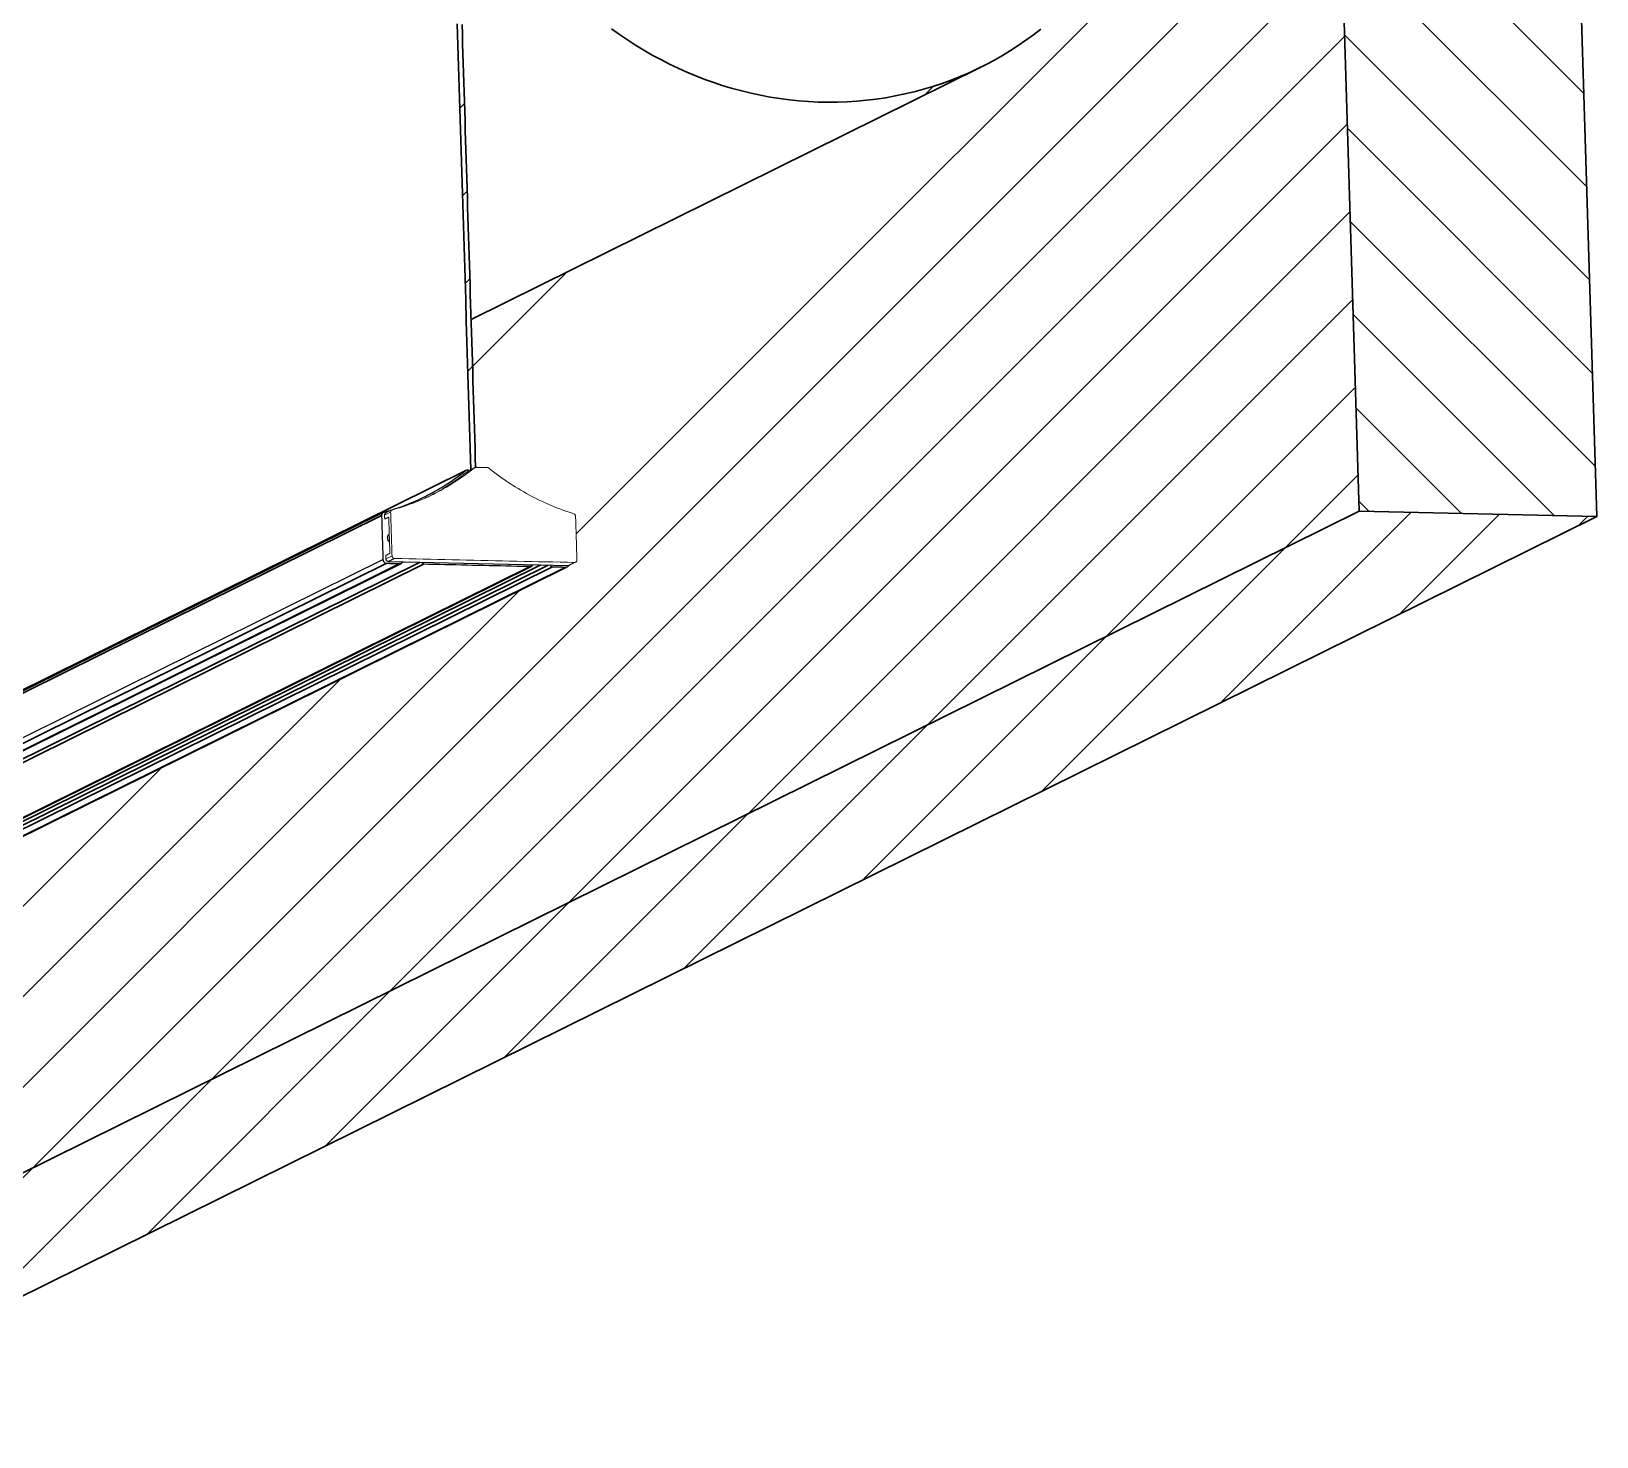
# Model space of a CAD drawing. Header units: inches. Extents: x 61 to 323, y -105 to 194.
# Drawn here: x 314.36 to 320.49, y 33.56 to 39.05 of the extents above; entities that cross this region are included whole.
import ezdxf

# ---------------------------------------------------------------- set-up
doc = ezdxf.new("R2010")
doc.units = ezdxf.units.IN
doc.header["$MEASUREMENT"] = 0
doc.layers.get('0').update_dxf_attribs({"true_color": 0xc2ced6})
for name, color, linetype, lineweight in [('FABRIC-ROLL', 7, 'Continuous', 30), ('HEMBAR-ENDCAP', 7, 'Continuous', 9), ('STRUCTURE-SUB-STRUCTURE_THICK', 7, 'Continuous', 30), ('STRUCTURE-SUB-STRUCTURE_THIN', 7, 'Continuous', 9), ('TEXT', 7, 'Continuous', 18)]:
    doc.layers.add(name, color=color, linetype=linetype, lineweight=lineweight)

msp = doc.modelspace()

# ---------------------------------------------------------------- hatches: boundary and pattern name
at = {"layer": 'STRUCTURE-SUB-STRUCTURE_THIN', "transparency": 33554559}
h = msp.add_hatch(dxfattribs=at)
h.set_pattern_fill('ANSI31', color=256, scale=2, angle=90)
h.set_pattern_definition([(135, (221.57175, -90.01034), (-0.1767767, -0.1767767), [])])
h.paths.add_polyline_path([(320.2767, 44.0938), (319.3474, 44.1143), (319.5602, 37.1766), (320.4896, 37.156)])
h.paths.add_polyline_path([(319.3744, 43.2329), (294.7523, 43.7773), (294.782, 42.8092), (319.4041, 42.2649)])
h.paths.add_polyline_path([(287.7631, 41.2122), (287.4522, 41.0583), (287.665, 34.1205), (287.9759, 34.2745)])
h = msp.add_hatch(dxfattribs=at)
h.set_pattern_fill('ANSI31', color=256, scale=2)
h.set_pattern_definition([(45, (221.57175, -90.01034), (-0.1767767, 0.1767767), [])])
h.paths.add_polyline_path([(320.4896, 37.156), (319.5602, 37.1766), (312.2872, 33.5762), (313.2165, 33.5556)])
edge = h.paths.add_edge_path()
edge.add_line((289.532, 36.1822), (288.9529, 36.195))
edge.add_spline(control_points=[(288.9765, 36.1945), (288.9682, 36.1947), (288.9513, 36.1965), (288.9171, 36.2058), (288.8841, 36.2239), (288.8532, 36.2486), (288.8207, 36.2806), (288.7818, 36.331), (288.7393, 36.404), (288.6998, 36.491), (288.6636, 36.591), (288.6429, 36.6625), (288.633, 36.7002)], knot_values=[0, 0, 0, 0, 0.038844, 0.078622, 0.164097, 0.211324, 0.262128, 0.375601, 0.506124, 0.654056, 0.818993, 1, 1, 1, 1], degree=3, periodic=0)
edge.add_line((288.6326, 36.7017), (288.4671, 36.7054))
edge.add_spline(control_points=[(288.4937, 36.7048), (288.4892, 36.7049), (288.4801, 36.7057), (288.4665, 36.7088), (288.453, 36.7137), (288.4397, 36.7204), (288.4265, 36.729), (288.4087, 36.7431), (288.3964, 36.7558), (288.3886, 36.7649)], knot_values=[0, 0, 0, 0, 0.108979, 0.219703, 0.333828, 0.452848, 0.578037, 0.710456, 1, 1, 1, 1], degree=3, periodic=0)
edge.add_spline(control_points=[(288.3869, 36.7669), (288.3802, 36.7748), (288.3669, 36.7921), (288.3486, 36.821), (288.331, 36.8537), (288.3141, 36.8902), (288.2982, 36.9302), (288.2832, 36.9737), (288.2692, 37.0203), (288.2563, 37.07), (288.2446, 37.1225), (288.2302, 37.1971), (288.2156, 37.2958), (288.2035, 37.4194), (288.1991, 37.504), (288.1978, 37.5471)], knot_values=[0, 0, 0, 0, 0.038348, 0.080295, 0.125922, 0.175237, 0.228185, 0.284668, 0.344542, 0.407637, 0.473751, 0.542662, 0.687856, 0.841092, 1, 1, 1, 1], degree=3, periodic=0)
edge.add_line((288.1978, 37.5471), (288.1423, 39.3556))
edge.add_line((288.1423, 39.3556), (287.8198, 39.3627))
edge.add_line((287.8198, 39.3627), (287.9759, 34.2745))
edge.add_line((287.9759, 34.2745), (309.0675, 33.8082))
edge.add_line((309.0675, 33.8082), (309.066, 33.86))
edge.add_line((309.066, 33.86), (309.0867, 33.8703))
edge.add_line((309.0867, 33.8703), (309.088, 33.8709))
edge.add_line((309.088, 33.8709), (309.0889, 33.8784))
edge.add_line((309.0889, 33.8784), (309.4012, 34.033))
edge.add_arc((308.8648, 34.7312), 0.8805, 307.53195, 310.49551)
edge.add_line((309.4366, 34.0616), (309.4352, 34.1075))
edge.add_line((309.4352, 34.1075), (309.3504, 34.1094))
edge.add_line((309.3504, 34.1094), (309.344, 34.1095))
edge.add_line((309.344, 34.1095), (309.338, 34.1066))
edge.add_line((309.338, 34.1066), (289.4438, 34.5464))
edge.add_line((289.4438, 34.5464), (289.4498, 34.5494))
edge.add_line((289.4498, 34.5494), (289.3758, 34.551))
edge.add_line((289.3758, 34.551), (289.3701, 34.7376))
edge.add_spline(control_points=[(289.4759, 34.9656), (289.4723, 34.954), (289.4648, 34.9315), (289.4528, 34.8988), (289.4404, 34.8677), (289.4276, 34.8386), (289.4144, 34.8113), (289.4008, 34.7859), (289.3869, 34.7625), (289.3772, 34.7479), (289.3722, 34.741)], knot_values=[0, 0, 0, 0, 0.146183, 0.28665, 0.421169, 0.549577, 0.671739, 0.787553, 0.896978, 1, 1, 1, 1], degree=3, periodic=0)
edge.add_spline(control_points=[(289.4956, 34.9753), (289.4954, 34.9755), (289.4951, 34.976), (289.4946, 34.9766), (289.4941, 34.9769), (289.4937, 34.977), (289.4935, 34.977)], knot_values=[0, 0, 0, 0, 0.313111, 0.577558, 0.800912, 1, 1, 1, 1], degree=3, periodic=0)
edge.add_line((289.4943, 34.977), (289.5645, 34.9755))
edge.add_line((289.5645, 34.9755), (289.569, 34.9754))
edge.add_line((289.569, 34.9754), (289.532, 36.1822))
h.paths.add_polyline_path([(309.0952, 33.8815), (315.7429, 37.1723), (316.062, 37.334), (309.4143, 34.0432)])

# ---------------------------------------------------------------- linework, layer by layer
at = {"color": 7, "linetype": 'Continuous'}
for points in [[(316.0643, 37.3355), (316.062, 37.334), (309.4143, 34.0432), (309.4167, 34.0447)], [(316.0764, 37.3355), (316.0757, 37.3358), (316.075, 37.3361), (316.0743, 37.3363), (316.0736, 37.3365), (316.0729, 37.3366), (316.0722, 37.3368), (316.0715, 37.3369), (316.0707, 37.3369), (316.07, 37.3369), (316.0693, 37.3369), (316.0685, 37.3368), (316.0678, 37.3367), (316.0671, 37.3365), (316.0664, 37.3363), (316.0657, 37.3361), (316.065, 37.3358), (316.0643, 37.3355)], [(315.7429, 37.1723), (315.7422, 37.1719), (315.7416, 37.1716), (315.741, 37.1711), (315.7404, 37.1707), (315.7398, 37.1702), (315.7393, 37.1697), (315.7388, 37.1691), (315.7383, 37.1685), (315.7378, 37.1679), (315.7374, 37.1673), (315.737, 37.1666), (315.7367, 37.166), (315.7364, 37.1653), (315.7361, 37.1646), (315.7359, 37.1639), (315.7357, 37.1632), (315.7356, 37.1624), (315.7354, 37.1617), (315.7354, 37.1609), (315.7353, 37.1602), (315.7353, 37.1595), (315.7355, 37.1544), (315.7357, 37.1464), (315.7359, 37.1384), (315.7362, 37.1304), (315.7364, 37.1224), (315.7367, 37.1144), (315.7369, 37.1064), (315.7372, 37.0984), (315.7374, 37.0904), (315.7377, 37.0824), (315.7379, 37.0744), (315.7382, 37.0664), (315.7384, 37.0584), (315.7386, 37.0504), (315.7389, 37.0424), (315.7391, 37.0344), (315.7394, 37.0264), (315.7396, 37.0184), (315.7399, 37.0104), (315.7401, 37.0024), (315.7404, 36.9944), (315.7406, 36.9878), (315.7407, 36.9867), (315.7408, 36.9856), (315.741, 36.9846), (315.7414, 36.9835), (315.7417, 36.9825), (315.7422, 36.9815), (315.7427, 36.9806), (315.7432, 36.9796), (315.7439, 36.9788), (315.7446, 36.9779), (315.7453, 36.9771), (315.7461, 36.9764), (315.747, 36.9757), (315.7479, 36.9751), (315.7488, 36.9746), (315.7498, 36.9741), (315.7508, 36.9737), (315.7518, 36.9734), (315.7529, 36.9731), (315.7539, 36.973), (315.755, 36.9729), (315.7572, 36.9728), (315.7596, 36.9728), (315.762, 36.9727), (315.7645, 36.9727), (315.7669, 36.9726), (315.7693, 36.9726), (315.7718, 36.9725), (315.7742, 36.9724), (315.7766, 36.9724), (315.7791, 36.9723), (315.7815, 36.9723), (315.7839, 36.9722), (315.7864, 36.9722), (315.7888, 36.9721), (315.7912, 36.9721), (315.7937, 36.972), (315.7961, 36.972), (315.7985, 36.9719), (315.801, 36.9719), (315.8034, 36.9718), (315.8058, 36.9717), (315.683, 36.9102), (315.3724, 36.7564), (315.0618, 36.6027), (314.7511, 36.4489), (314.4405, 36.2951), (314.1299, 36.1413)], [(315.7452, 37.1732), (315.7429, 37.1723)], [(315.7662, 37.057), (315.7659, 37.0573), (315.7655, 37.0576), (315.7652, 37.0579), (315.7648, 37.0583), (315.7645, 37.0586), (315.7642, 37.059), (315.7639, 37.0594), (315.7636, 37.0597), (315.7633, 37.0601), (315.763, 37.0605), (315.7627, 37.0609), (315.7625, 37.0613), (315.7622, 37.0617), (315.762, 37.0621), (315.7617, 37.0625), (315.7615, 37.0629), (315.7613, 37.0634), (315.7611, 37.0638), (315.7609, 37.0642), (315.7607, 37.0647), (315.7605, 37.0651), (315.7603, 37.0656), (315.7602, 37.066), (315.76, 37.0665), (315.7599, 37.0669), (315.7598, 37.0674), (315.7596, 37.0678), (315.7595, 37.0683), (315.7594, 37.0688), (315.7593, 37.0693), (315.7593, 37.0697), (315.7592, 37.0702), (315.7591, 37.0707), (315.7591, 37.0712), (315.7591, 37.0716), (315.759, 37.0721), (315.759, 37.0726), (315.759, 37.0731), (315.7591, 37.0736), (315.7591, 37.074), (315.7591, 37.0745), (315.7592, 37.075), (315.7592, 37.0755), (315.7593, 37.0759), (315.7594, 37.0764), (315.7595, 37.0769), (315.7596, 37.0773), (315.7597, 37.0778), (315.7598, 37.0783), (315.7599, 37.0787), (315.7601, 37.0792), (315.7602, 37.0796), (315.7604, 37.0801), (315.7606, 37.0805), (315.7608, 37.081), (315.761, 37.0814), (315.7612, 37.0818), (315.7614, 37.0822), (315.7617, 37.0827), (315.7619, 37.0831), (315.7622, 37.0835), (315.7624, 37.0839), (315.7627, 37.0843), (315.763, 37.0846), (315.7633, 37.085), (315.7636, 37.0854), (315.7639, 37.0857), (315.7643, 37.0861), (315.7646, 37.0864), (315.7649, 37.0868), (315.7653, 37.0871)], [(314.2425, 36.2464), (314.617, 36.4318), (314.9915, 36.6172), (315.366, 36.8026), (315.7406, 36.988)], [(315.8073, 36.9717), (315.8075, 36.9718), (315.8078, 36.9718), (315.808, 36.9719), (315.8082, 36.9719), (315.8085, 36.972), (315.8087, 36.972), (315.809, 36.9721), (315.8092, 36.9721), (315.8094, 36.9722), (315.8097, 36.9722), (315.8099, 36.9723), (315.8101, 36.9723), (315.8104, 36.9724), (315.8106, 36.9724), (315.8108, 36.9725), (315.8111, 36.9725), (315.8113, 36.9726), (315.8116, 36.9727), (315.812, 36.9729), (315.8124, 36.9732), (315.8127, 36.9734), (315.8131, 36.9737), (315.8134, 36.974), (315.8137, 36.9743), (315.814, 36.9746), (315.8143, 36.9749), (315.8146, 36.9752), (315.8148, 36.9756), (315.8151, 36.976), (315.8153, 36.9763), (315.8155, 36.9767), (315.8157, 36.9771), (315.8158, 36.9775), (315.816, 36.9779), (315.8161, 36.9783)], [(315.8183, 36.9776), (315.8202, 36.9786)], [(315.8188, 36.9767), (315.8224, 36.9785)], [(315.8929, 36.9769), (315.8931, 36.9764), (315.8934, 36.9758), (315.8937, 36.9752), (315.894, 36.9747), (315.8944, 36.9742), (315.8948, 36.9737), (315.8952, 36.9733), (315.8956, 36.9728), (315.8961, 36.9724), (315.8966, 36.972), (315.8971, 36.9717), (315.8977, 36.9714), (315.8982, 36.9711), (315.8988, 36.9708), (315.8994, 36.9706), (315.9, 36.9705), (315.9006, 36.9703), (315.9012, 36.9703), (315.9018, 36.9702), (315.9182, 36.9698), (315.9399, 36.9694), (315.9615, 36.9689), (315.9831, 36.9684), (316.0048, 36.9679), (316.0264, 36.9675), (316.0481, 36.967), (316.0697, 36.9665), (316.0914, 36.966), (316.113, 36.9655), (316.1347, 36.9651), (316.1563, 36.9646), (316.178, 36.9641), (316.1996, 36.9636), (316.2212, 36.9631), (316.2429, 36.9627), (316.2645, 36.9622), (316.2862, 36.9617), (316.3078, 36.9612), (316.3187, 36.961), (316.319, 36.9611), (316.3192, 36.9611), (316.3194, 36.9612), (316.3196, 36.9612), (316.3198, 36.9613), (316.32, 36.9613), (316.3203, 36.9613), (316.3205, 36.9614), (316.3207, 36.9614), (316.3209, 36.9615), (316.3211, 36.9615), (316.3213, 36.9616), (316.3215, 36.9616), (316.3218, 36.9617), (316.322, 36.9617), (316.3222, 36.9618), (316.3224, 36.9618), (316.3226, 36.9619), (316.3228, 36.9619), (316.3232, 36.9621), (316.3235, 36.9623), (316.3238, 36.9625), (316.3241, 36.9627), (316.3243, 36.9629), (316.3246, 36.9631), (316.3249, 36.9634), (316.3251, 36.9636), (316.3254, 36.9639), (316.3256, 36.9641), (316.3258, 36.9644), (316.326, 36.9647), (316.3262, 36.965), (316.3264, 36.9653), (316.3266, 36.9656), (316.3268, 36.9659), (316.3269, 36.9662), (316.3271, 36.9666), (316.3272, 36.9669)], [(316.3948, 36.9658), (316.395, 36.9653), (316.3953, 36.9647), (316.3956, 36.9642), (316.3959, 36.9636), (316.3962, 36.9631), (316.3966, 36.9626), (316.3971, 36.9622), (316.3975, 36.9617), (316.398, 36.9613), (316.3985, 36.9609), (316.399, 36.9606), (316.3995, 36.9603), (316.4001, 36.96), (316.4007, 36.9598), (316.4013, 36.9595), (316.4019, 36.9594), (316.4025, 36.9592), (316.4031, 36.9592), (316.4037, 36.9591), (316.4059, 36.9591), (316.4086, 36.959), (316.4113, 36.9589), (316.414, 36.9589), (316.4167, 36.9588), (316.4194, 36.9588), (316.4221, 36.9587), (316.4248, 36.9586), (316.4275, 36.9586), (316.4302, 36.9585), (316.433, 36.9585), (316.4357, 36.9584), (316.4384, 36.9583), (316.4411, 36.9583), (316.4438, 36.9582), (316.4465, 36.9582), (316.4492, 36.9581), (316.4519, 36.958), (316.4546, 36.958), (316.4561, 36.958), (316.4564, 36.958), (316.4568, 36.958), (316.4571, 36.958), (316.4574, 36.958), (316.4578, 36.958), (316.4581, 36.9581), (316.4584, 36.9581), (316.4588, 36.9582), (316.4591, 36.9583), (316.4594, 36.9583), (316.4597, 36.9584), (316.4601, 36.9585), (316.4604, 36.9586), (316.4607, 36.9587), (316.461, 36.9588), (316.4613, 36.9589), (316.4616, 36.9591), (316.4619, 36.9592), (316.4622, 36.9594), (316.4625, 36.9595), (316.4629, 36.9597), (316.4632, 36.9599), (316.4635, 36.9601), (316.4638, 36.9603), (316.4641, 36.9605), (316.4644, 36.9607), (316.4647, 36.961), (316.4649, 36.9612), (316.4652, 36.9614), (316.4655, 36.9617), (316.4657, 36.9619), (316.466, 36.9622), (316.4662, 36.9625), (316.4665, 36.9628), (316.4667, 36.963), (316.4669, 36.9633), (316.4671, 36.9636), (316.4673, 36.9639)]]:
    msp.add_lwpolyline(points, dxfattribs=at)
for points in [[(316.0141, 37.2984, 0.016966), (316.062, 37.334)], [(315.9118, 37.2374, 0.006891), (315.9332, 37.2486)], [(315.9332, 37.2486, 0.027155), (316.0141, 37.2984)], [(315.7502, 37.1746, 0.007956), (315.777, 37.1825)], [(315.777, 37.1825, 0.007559), (315.8022, 37.1908)], [(315.8022, 37.1908, 0.031508), (315.9038, 37.2334)], [(315.9038, 37.2334, 0.002557), (315.9118, 37.2374)], [(315.7452, 37.1732, 0.001467), (315.7502, 37.1746)], [(315.7859, 36.9916), (315.7621, 36.9798), (316.4666, 36.9643, 0.026194), (316.4676, 36.9643), (316.4708, 36.9652)]]:
    msp.add_lwpolyline(points, format="xyb", dxfattribs=at)
at = {"color": 4, "linetype": 'Continuous'}
for points in [[(315.7592, 37.075), (315.7605, 37.0803), (315.7633, 37.085), (315.7654, 37.0872)], [(315.761, 37.0639), (315.7593, 37.0693), (315.7592, 37.075)], [(315.7641, 37.0591), (315.761, 37.0639)], [(315.7663, 37.0568), (315.7641, 37.0591)]]:
    msp.add_lwpolyline(points, dxfattribs=at)
at = {"layer": 'FABRIC-ROLL', "linetype": 'Continuous'}
for points in [[(316.0846, 37.3394), (316.0821, 37.4224), (316.0796, 37.5055), (316.077, 37.5885), (316.0745, 37.6716), (316.0719, 37.7547), (316.0694, 37.8377), (316.0668, 37.9208), (316.0643, 38.0039), (316.0617, 38.0869), (316.0592, 38.17), (316.0566, 38.253), (316.0541, 38.3361), (316.0515, 38.4192), (316.049, 38.5022), (316.0464, 38.5853), (316.0439, 38.6684), (316.0413, 38.7514), (316.0388, 38.8345), (316.0362, 38.9175), (316.0337, 39.0006), (316.0311, 39.0837)], [(316.0502, 39.0803), (316.0513, 39.0427), (316.0525, 39.005), (316.0536, 38.9674), (316.0548, 38.9297), (316.0559, 38.8921), (316.0571, 38.8544), (316.0582, 38.8168), (316.0594, 38.7791), (316.0606, 38.7414), (316.0617, 38.7038), (316.0629, 38.6661), (316.064, 38.6285), (316.0652, 38.5908), (316.0663, 38.5532), (316.0675, 38.5155), (316.0686, 38.4779), (316.0698, 38.4402), (316.071, 38.4025), (316.0721, 38.3649), (316.0733, 38.3272), (316.0744, 38.2896), (316.0756, 38.2519), (316.0767, 38.2143), (316.0779, 38.1766), (316.079, 38.1389), (316.0802, 38.1013), (316.0814, 38.0636), (316.0825, 38.026), (316.0837, 37.9883), (316.0848, 37.9507), (316.086, 37.913), (316.0871, 37.8754), (316.0883, 37.8377), (316.0894, 37.8), (316.0906, 37.7624), (316.0918, 37.7247), (316.0929, 37.6871), (316.0941, 37.6494), (316.0952, 37.6118), (316.0964, 37.5741), (316.0975, 37.5364), (316.0987, 37.4988), (316.0998, 37.4611), (316.101, 37.4235), (316.1021, 37.3858), (316.1033, 37.3482)], [(318.3146, 39.0631), (318.2858, 39.0408), (318.2564, 39.0194), (318.2264, 38.9987), (318.1958, 38.9789), (318.1647, 38.96), (318.1331, 38.9419), (318.1011, 38.9247), (318.0681, 38.9082), (318.0338, 38.8922), (317.999, 38.8772), (317.9638, 38.8632), (317.9282, 38.8503), (317.8922, 38.8384), (317.8559, 38.8275), (317.8194, 38.8176), (317.7825, 38.8089), (317.7454, 38.8011), (317.7082, 38.7945), (317.6707, 38.7889), (317.6331, 38.7843), (317.5954, 38.7808), (317.5576, 38.7784), (317.5197, 38.7771), (317.4819, 38.7768), (317.444, 38.7775), (317.4062, 38.7793), (317.3684, 38.7822), (317.3307, 38.7861), (317.2932, 38.791), (317.2558, 38.7969), (317.2185, 38.8038), (317.1815, 38.8118), (317.1447, 38.8207), (317.1082, 38.8306), (317.0719, 38.8414), (317.0359, 38.8533), (317.0002, 38.866), (316.9649, 38.8797), (316.93, 38.8943), (316.8954, 38.9097), (316.8612, 38.9261), (316.8275, 38.9433), (316.7942, 38.9614), (316.7614, 38.9803), (316.7291, 39.0001), (316.6973, 39.0206), (316.666, 39.0419), (316.6352, 39.064)], [(318.0794, 38.9137), (316.0856, 37.9267)], [(309.4167, 34.0447), (316.0643, 37.3355)], [(309.0876, 33.8684), (315.7353, 37.1592)], [(309.0952, 33.8815), (315.7429, 37.1723)], [(309.1076, 33.6821), (315.7552, 36.9729)], [(309.1638, 33.6818), (315.8114, 36.9726)], [(309.2445, 33.6895), (315.8858, 36.9771)], [(309.2543, 33.6794), (315.902, 36.9702)], [(309.671, 33.6702), (316.3186, 36.961)], [(309.6751, 33.6711), (316.3228, 36.9619)], [(309.7367, 33.6884), (316.3589, 36.9666)], [(309.7464, 33.6784), (316.3877, 36.966)], [(309.7562, 33.6683), (316.4039, 36.9591)], [(309.8083, 33.6672), (316.456, 36.958)], [(309.8145, 33.6685), (316.4566, 36.9566)]]:
    msp.add_lwpolyline(points, dxfattribs=at)
at = {"layer": 'HEMBAR-ENDCAP', "linetype": 'Continuous'}
for points in [[(315.9363, 37.2428, 0.046895), (316.0739, 37.3337)], [(315.9365, 37.2425, 0.054465), (316.0977, 37.3455)], [(315.9211, 37.2351, 0.004865), (315.9365, 37.2425)], [(315.9212, 37.235, 0.00486), (315.9363, 37.2428)], [(315.7772, 37.182, 0.038898), (315.906, 37.2281)], [(315.906, 37.2281, 0.002271), (315.9133, 37.2314)], [(315.9133, 37.2314, 0.002465), (315.9211, 37.2351)], [(315.7634, 37.1514, 0.060053), (315.7475, 37.1459)]]:
    msp.add_lwpolyline(points, format="xyb", dxfattribs=at)
for points in [[(316.1, 37.347), (316.0977, 37.3455), (316.0739, 37.3337), (316.0762, 37.3352)], [(316.0762, 37.3352), (316.1, 37.347)], [(316.4904, 36.976), (316.4905, 36.9761), (316.4907, 36.9761), (316.4908, 36.9761), (316.491, 36.9762), (316.4911, 36.9762), (316.4912, 36.9762), (316.4914, 36.9762), (316.4915, 36.9763), (316.4917, 36.9763), (316.4918, 36.9763), (316.4919, 36.9764), (316.4921, 36.9764), (316.4922, 36.9764), (316.4924, 36.9765), (316.4925, 36.9765), (316.4927, 36.9765), (316.4928, 36.9766), (316.4929, 36.9766), (316.4931, 36.9766), (316.4932, 36.9767), (316.4934, 36.9767), (316.4935, 36.9767), (316.4937, 36.9767), (316.4938, 36.9768), (316.4939, 36.9768), (316.4941, 36.9768), (316.4942, 36.9769), (316.4944, 36.9769), (316.4945, 36.9769), (316.4948, 36.9771), (316.4951, 36.9773), (316.4954, 36.9775), (316.4957, 36.9777), (316.496, 36.9779), (316.4963, 36.9781), (316.4966, 36.9784), (316.4969, 36.9786), (316.4971, 36.9789), (316.4973, 36.9792), (316.4976, 36.9794), (316.4978, 36.9797), (316.498, 36.98), (316.4982, 36.9803), (316.4984, 36.9807), (316.4985, 36.981), (316.4987, 36.9813), (316.4988, 36.9817), (316.499, 36.982), (316.4991, 36.9823), (316.4992, 36.9827), (316.4993, 36.983), (316.4994, 36.9834), (316.4994, 36.9838), (316.4995, 36.9841), (316.4995, 36.9845), (316.4995, 36.9849), (316.4996, 36.9852), (316.4996, 36.9856), (316.4994, 36.9901), (316.4992, 36.996), (316.4991, 37.0019), (316.4989, 37.0078), (316.4987, 37.0137), (316.4985, 37.0196), (316.4983, 37.0255), (316.4982, 37.0314), (316.498, 37.0372), (316.4978, 37.0431), (316.4976, 37.049), (316.4974, 37.0549), (316.4973, 37.0608), (316.4971, 37.0667), (316.4969, 37.0726), (316.4967, 37.0785), (316.4965, 37.0844), (316.4963, 37.0903), (316.4962, 37.0962), (316.496, 37.1021), (316.4958, 37.108), (316.4956, 37.1139), (316.4954, 37.1197), (316.4953, 37.1256), (316.4951, 37.1315), (316.4949, 37.1374), (316.4947, 37.1433), (316.4945, 37.1492), (316.4944, 37.1551), (316.4943, 37.1576), (316.4942, 37.158), (316.4942, 37.1584), (316.4941, 37.1588), (316.494, 37.1592), (316.4939, 37.1596), (316.4938, 37.16), (316.4937, 37.1604), (316.4935, 37.1608), (316.4934, 37.1612), (316.4932, 37.1616), (316.493, 37.1619), (316.4928, 37.1623), (316.4925, 37.1626), (316.4923, 37.163), (316.492, 37.1633), (316.4917, 37.1636), (316.4915, 37.1639), (316.4912, 37.1642), (316.4909, 37.1645), (316.4905, 37.1647), (316.4902, 37.165), (316.4899, 37.1652), (316.4895, 37.1654), (316.4891, 37.1656), (316.4888, 37.1658), (316.4884, 37.166), (316.488, 37.1661), (316.4876, 37.1663), (316.4812, 37.1683), (316.4689, 37.1723), (316.4566, 37.1765), (316.4444, 37.1808), (316.4322, 37.1854), (316.4201, 37.19), (316.408, 37.1949), (316.3961, 37.1999), (316.3841, 37.205), (316.3723, 37.2103), (316.3605, 37.2158), (316.3488, 37.2214), (316.3372, 37.2272), (316.3257, 37.2331), (316.3142, 37.2392), (316.3028, 37.2454), (316.2915, 37.2518), (316.2803, 37.2583), (316.2691, 37.2649), (316.2581, 37.2717), (316.2471, 37.2787), (316.2362, 37.2858), (316.2254, 37.293), (316.2147, 37.3003), (316.2041, 37.3078), (316.1936, 37.3155), (316.1832, 37.3232), (316.1729, 37.3311), (316.1627, 37.3391), (316.1563, 37.3443), (316.1561, 37.3445), (316.1558, 37.3446), (316.1555, 37.3448), (316.1553, 37.345), (316.155, 37.3452), (316.1547, 37.3454), (316.1544, 37.3455), (316.1542, 37.3457), (316.1539, 37.3458), (316.1536, 37.346), (316.1533, 37.3461), (316.153, 37.3462), (316.1527, 37.3464), (316.1524, 37.3465), (316.1521, 37.3466), (316.1518, 37.3467), (316.1515, 37.3468), (316.1512, 37.3469), (316.1509, 37.3469), (316.1506, 37.347), (316.1503, 37.3471), (316.1499, 37.3471), (316.1496, 37.3472), (316.1493, 37.3472), (316.149, 37.3473), (316.1487, 37.3473), (316.1483, 37.3473), (316.148, 37.3473), (316.1474, 37.3473), (316.146, 37.3474), (316.1446, 37.3474), (316.1431, 37.3474), (316.1417, 37.3475), (316.1403, 37.3475), (316.1388, 37.3475), (316.1374, 37.3476), (316.136, 37.3476), (316.1346, 37.3476), (316.1331, 37.3477), (316.1317, 37.3477), (316.1303, 37.3477), (316.1288, 37.3478), (316.1274, 37.3478), (316.126, 37.3478), (316.1245, 37.3478), (316.1231, 37.3479), (316.1217, 37.3479), (316.1202, 37.3479), (316.1188, 37.348), (316.1174, 37.348), (316.116, 37.348), (316.1145, 37.3481), (316.1131, 37.3481), (316.1117, 37.3481), (316.1102, 37.3482), (316.1088, 37.3482), (316.1074, 37.3482), (316.1061, 37.3483), (316.1059, 37.3483), (316.1057, 37.3483), (316.1054, 37.3483), (316.1052, 37.3483), (316.105, 37.3482), (316.1048, 37.3482), (316.1046, 37.3482), (316.1044, 37.3482), (316.1041, 37.3482), (316.1039, 37.3482), (316.1037, 37.3481), (316.1035, 37.3481), (316.1033, 37.348), (316.1031, 37.348), (316.1029, 37.348), (316.1026, 37.3479), (316.1024, 37.3479), (316.1022, 37.3478), (316.102, 37.3477), (316.1018, 37.3477), (316.1016, 37.3476), (316.1014, 37.3475), (316.1012, 37.3475), (316.101, 37.3474), (316.1008, 37.3473), (316.1006, 37.3472), (316.1004, 37.3471), (316.1002, 37.347), (316.1, 37.347)], [(315.7517, 37.1697), (315.7755, 37.1814)], [(315.7755, 37.1814), (315.7751, 37.1812), (315.7748, 37.181), (315.7745, 37.1808), (315.7741, 37.1806), (315.7738, 37.1803), (315.7735, 37.1801), (315.7733, 37.1798), (315.773, 37.1795), (315.7727, 37.1792), (315.7725, 37.1789), (315.7723, 37.1786), (315.7721, 37.1782), (315.7719, 37.1779), (315.7717, 37.1775), (315.7715, 37.1772), (315.7714, 37.1768), (315.7712, 37.1764), (315.7711, 37.1761), (315.771, 37.1757), (315.771, 37.1753), (315.7709, 37.1749), (315.7709, 37.1745), (315.7708, 37.1741), (315.7708, 37.1737), (315.7708, 37.1733), (315.771, 37.1664), (315.7712, 37.1596), (315.7714, 37.1527), (315.7717, 37.1458), (315.7719, 37.139), (315.7721, 37.1321), (315.7723, 37.1253), (315.7725, 37.1184), (315.7727, 37.1115), (315.7729, 37.1047), (315.7731, 37.0978), (315.7733, 37.0909), (315.7736, 37.0841), (315.7738, 37.0772), (315.774, 37.0703), (315.7742, 37.0635), (315.7744, 37.0566), (315.7746, 37.0497), (315.7748, 37.0429), (315.775, 37.036), (315.7752, 37.0291), (315.7754, 37.0223), (315.7757, 37.0154), (315.7759, 37.0085), (315.7761, 37.0017), (315.7761, 37.0011), (315.7762, 37.0004), (315.7763, 36.9998), (315.7764, 36.9992), (315.7766, 36.9986), (315.7768, 36.9981), (315.7771, 36.9975), (315.7774, 36.997), (315.7777, 36.9964), (315.778, 36.9959), (315.7784, 36.9954), (315.7788, 36.9949), (315.7792, 36.9945), (315.7797, 36.9941), (315.7801, 36.9937), (315.7806, 36.9933), (315.7812, 36.993), (315.7817, 36.9927), (315.7823, 36.9924), (315.7828, 36.9922), (315.7834, 36.992), (315.784, 36.9918), (315.7846, 36.9917), (315.7852, 36.9916), (315.7859, 36.9916), (315.814, 36.991), (315.8422, 36.9904), (315.8704, 36.9897), (315.8986, 36.9891), (315.9268, 36.9885), (315.9549, 36.9879), (315.9831, 36.9872), (316.0113, 36.9866), (316.0395, 36.986), (316.0677, 36.9854), (316.0958, 36.9847), (316.124, 36.9841), (316.1522, 36.9835), (316.1804, 36.9829), (316.2086, 36.9823), (316.2368, 36.9816), (316.2649, 36.981), (316.2931, 36.9804), (316.3213, 36.9798), (316.3495, 36.9791), (316.3777, 36.9785), (316.4058, 36.9779), (316.434, 36.9773), (316.4622, 36.9766), (316.4904, 36.976), (316.4894, 36.9756), (316.4885, 36.9751), (316.4875, 36.9746), (316.4866, 36.9741), (316.4856, 36.9737), (316.4847, 36.9732), (316.4837, 36.9727), (316.4828, 36.9723), (316.4818, 36.9718), (316.4809, 36.9713), (316.4799, 36.9709), (316.479, 36.9704), (316.478, 36.9699), (316.4771, 36.9694), (316.4761, 36.969), (316.4752, 36.9685), (316.4742, 36.968), (316.4733, 36.9676), (316.4723, 36.9671), (316.4714, 36.9666), (316.4704, 36.9661), (316.4695, 36.9657), (316.4685, 36.9652), (316.4676, 36.9647), (316.4666, 36.9643)], [(315.7772, 37.182), (315.7755, 37.1814)], [(315.7708, 37.1733), (315.7471, 37.1615)], [(315.7517, 37.1697), (315.7514, 37.1695), (315.751, 37.1692), (315.7506, 37.169), (315.7503, 37.1687), (315.75, 37.1685), (315.7496, 37.1682), (315.7493, 37.1679), (315.7491, 37.1675), (315.7488, 37.1672), (315.7485, 37.1668), (315.7483, 37.1665), (315.7481, 37.1661), (315.7479, 37.1657), (315.7477, 37.1653), (315.7476, 37.1649), (315.7474, 37.1645), (315.7473, 37.1641), (315.7472, 37.1637), (315.7472, 37.1633), (315.7471, 37.1628), (315.7471, 37.1624), (315.7471, 37.162), (315.7471, 37.1615), (315.7471, 37.1609), (315.7471, 37.1602), (315.7471, 37.1595), (315.7471, 37.1588), (315.7472, 37.1581), (315.7472, 37.1575), (315.7472, 37.1568), (315.7472, 37.1561), (315.7472, 37.1554), (315.7473, 37.1547), (315.7473, 37.154), (315.7473, 37.1534), (315.7473, 37.1527), (315.7473, 37.152), (315.7474, 37.1513), (315.7474, 37.1506), (315.7474, 37.1499), (315.7474, 37.1493), (315.7475, 37.1486), (315.7475, 37.1479), (315.7475, 37.1472), (315.7475, 37.1465), (315.7475, 37.1459), (315.7482, 37.1462), (315.7489, 37.1465), (315.7496, 37.1469), (315.7503, 37.1472), (315.751, 37.1476), (315.7517, 37.1479), (315.7524, 37.1482), (315.753, 37.1486), (315.7537, 37.1489), (315.7544, 37.1493), (315.7551, 37.1496), (315.7558, 37.1499), (315.7565, 37.1503), (315.7572, 37.1506), (315.7579, 37.151), (315.7586, 37.1513), (315.7592, 37.1516), (315.7599, 37.152), (315.7606, 37.1523), (315.7613, 37.1527), (315.762, 37.153), (315.7627, 37.1534), (315.7634, 37.1537), (315.7636, 37.1475), (315.7638, 37.1413), (315.7639, 37.1352), (315.7641, 37.129), (315.7643, 37.1228), (315.7645, 37.1166), (315.7647, 37.1105), (315.7649, 37.1043), (315.7651, 37.0981), (315.7653, 37.0919), (315.7655, 37.0858), (315.7656, 37.0796), (315.7658, 37.0734), (315.766, 37.0672), (315.7662, 37.0611), (315.7664, 37.0549), (315.7666, 37.0487), (315.7668, 37.0425), (315.767, 37.0364), (315.7672, 37.0302), (315.7674, 37.024), (315.7675, 37.0178), (315.7677, 37.0117), (315.767, 37.0113), (315.7664, 37.011), (315.7657, 37.0106), (315.765, 37.0103), (315.7643, 37.0099), (315.7636, 37.0096), (315.7629, 37.0093), (315.7622, 37.0089), (315.7615, 37.0086), (315.7608, 37.0082), (315.7602, 37.0079), (315.7595, 37.0076), (315.7588, 37.0072), (315.7581, 37.0069), (315.7574, 37.0065), (315.7567, 37.0062), (315.756, 37.0059), (315.7553, 37.0055), (315.7546, 37.0052), (315.754, 37.0048), (315.7533, 37.0045), (315.7526, 37.0042), (315.7519, 37.0038), (315.7519, 37.0032), (315.7519, 37.0026), (315.7519, 37.002), (315.752, 37.0014), (315.752, 37.0008), (315.752, 37.0002), (315.752, 36.9996), (315.752, 36.999), (315.7521, 36.9984), (315.7521, 36.9978), (315.7521, 36.9972), (315.7521, 36.9966), (315.7521, 36.996), (315.7522, 36.9954), (315.7522, 36.9947), (315.7522, 36.9941), (315.7522, 36.9935), (315.7522, 36.9929), (315.7522, 36.9923), (315.7523, 36.9917), (315.7523, 36.9911), (315.7523, 36.9905), (315.7523, 36.9899), (315.7524, 36.9892), (315.7524, 36.9886), (315.7526, 36.9879), (315.7527, 36.9873), (315.753, 36.9866), (315.7532, 36.986), (315.7535, 36.9854), (315.7538, 36.9848), (315.7542, 36.9843), (315.7546, 36.9837), (315.755, 36.9832), (315.7555, 36.9827), (315.756, 36.9823), (315.7565, 36.9818), (315.757, 36.9814), (315.7576, 36.9811), (315.7582, 36.9808), (315.7588, 36.9805), (315.7595, 36.9803), (315.7601, 36.9801), (315.7608, 36.98), (315.7614, 36.9799), (315.7621, 36.9798)], [(315.7761, 37.0017), (315.7523, 36.9899)], [(316.4708, 36.9652), (316.4945, 36.9769)]]:
    msp.add_lwpolyline(points, dxfattribs=at)
at = {"layer": 'STRUCTURE-SUB-STRUCTURE_THICK'}
msp.add_lwpolyline([(320.4896, 37.156), (320.2767, 44.0938), (319.3474, 44.1143), (319.5602, 37.1766)], close=True, dxfattribs=at)
for points in [[(287.7631, 41.2122), (287.4522, 41.0583), (287.665, 34.1205), (313.2165, 33.5556), (320.4896, 37.156)], [(319.5602, 37.1766), (312.2872, 33.5762)]]:
    msp.add_lwpolyline(points, dxfattribs=at)
at = {"layer": 'STRUCTURE-SUB-STRUCTURE_THIN', "linetype": 'Continuous', "transparency": 33554559}
for points in [[(316.4964, 37.0877), (319.4717, 40.0629)], [(314.3691, 34.6068), (319.4822, 39.7199)], [(315.0692, 34.9534), (319.4927, 39.3769)], [(315.7694, 35.3), (319.5032, 39.0338)], [(316.4695, 35.6466), (319.5138, 38.6908)], [(317.1697, 35.9932), (319.5243, 38.3478)], [(317.8698, 36.3398), (319.5348, 38.0047)], [(318.57, 36.6864), (319.5453, 37.6617)], [(319.2701, 37.033), (319.5559, 37.3187)], [(313.669, 34.2602), (316.2758, 36.8671)], [(312.9688, 33.9136), (315.5757, 36.5205)], [(312.4353, 33.7337), (312.5931, 33.8915), (314.8755, 36.1739)]]:
    msp.add_lwpolyline(points, dxfattribs=at)
at = {"layer": 'TEXT', "color": 7, "linetype": 'Continuous', "transparency": 33554559}
for points in [[(317.8606, 38.8054), (317.8942, 38.839)], [(316.0413, 38.7538), (316.0596, 38.7722)], [(316.0518, 38.4108), (316.0701, 38.4292)], [(316.0728, 37.7248), (316.4603, 38.1122)], [(316.0623, 38.0678), (316.0807, 38.0861)]]:
    msp.add_lwpolyline(points, dxfattribs=at)

doc.saveas('drawing.dxf')
